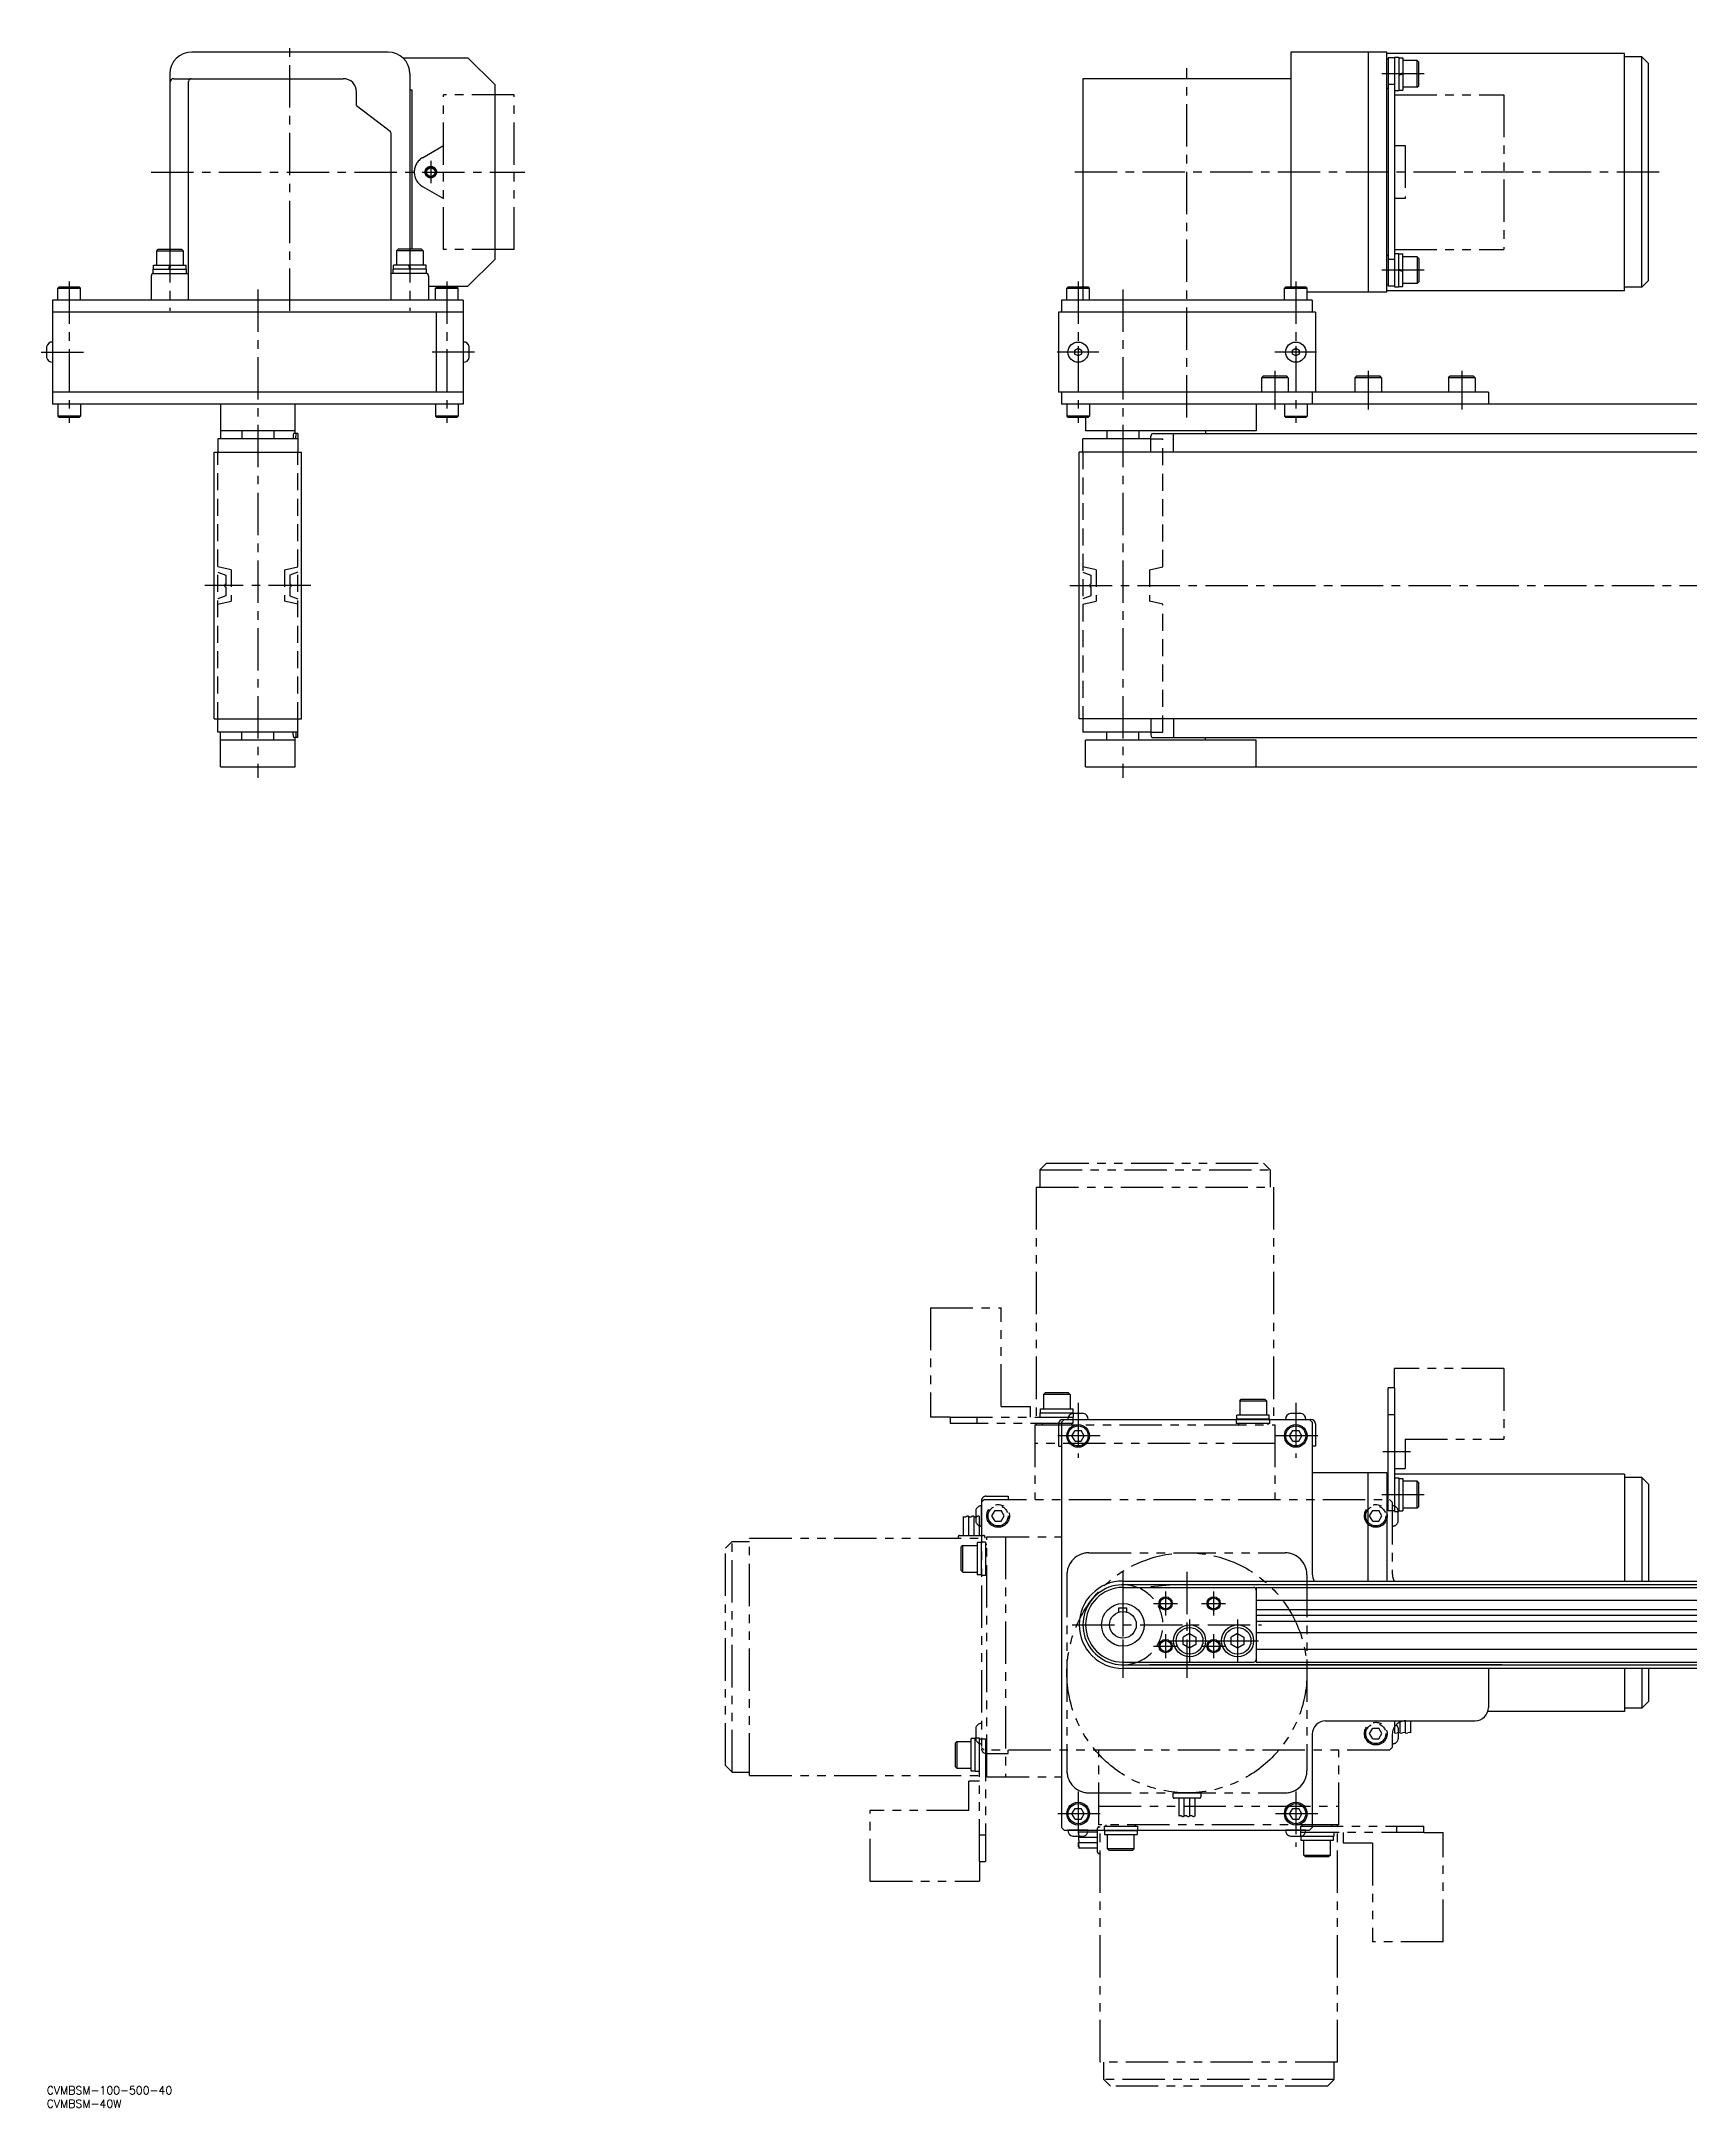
# Model space of a CAD drawing. Extents: x -2 to 1146, y -8 to 767.
# Drawn here: x -2 to 616, y -8 to 767 of the extents above; entities that cross this region are included whole.
import ezdxf

# ---------------------------------------------------------------- set-up
doc = ezdxf.new("R2010")
doc.units = 0
doc.header["$LTSCALE"] = 0.5
for name, pattern in [('CENTER', [50.8, 31.75, -6.35, 6.35, -6.35]), ('DASHED', [19.05, 12.7, -6.35]), ('PHANTOM', [63.5, 31.75, -6.35, 6.35, -6.35, 6.35, -6.35])]:
    doc.linetypes.add(name, pattern=pattern)
for name, color, linetype in [('MSM_CENTER', 1, 'CENTER'), ('MSM_CONTINUOUS', 7, 'CONTINUOUS'), ('MSM_DASHED', 4, 'DASHED'), ('MSM_IMAGINARY', 6, 'PHANTOM'), ('MSM_NARROW', 5, 'CONTINUOUS'), ('MSM_PART_NUMBER', 7, 'CONTINUOUS')]:
    doc.layers.add(name, color=color, linetype=linetype)
doc.styles.get("Standard").update_dxf_attribs({"font": 'txt.shx', "height": 6, "bigfont": 'bigfont.shx'})

# ---------------------------------------------------------------- blocks, each defined once
blk = doc.blocks.new('*U80')
at = {"layer": 'MSM_PART_NUMBER'}
blk.add_text('CVMBSM-100-500-40', height=3, dxfattribs=at).set_placement((0, -3))
blk = doc.blocks.new('*U81')
at = {"layer": 'MSM_PART_NUMBER'}
blk.add_text('CVMBSM-40W', height=3, dxfattribs=at).set_placement((0, -8))

msp = doc.modelspace()

# ---------------------------------------------------------------- linework, layer by layer
at = {"layer": 'MSM_CENTER'}
for p, q in [((91.2, 665.52), (91.2, 766.52)), ((427.52, 625.52), (427.52, 756.52)), ((516.42, 754.29), (500.52, 754.29)), ((144, 721.67), (144, 713.37)), ((39.2, 717.52), (179.27, 717.52)), ((604.52, 717.52), (384.52, 717.52)), ((46.2, 692.02), (46.2, 665.52)), ((136.2, 692.02), (136.2, 665.52)), ((8.4, 676.52), (8.4, 623.52)), ((150, 676.52), (150, 623.52)), ((386.72, 676.52), (386.72, 623.52)), ((468.32, 676.52), (468.32, 623.52)), ((516.42, 680.75), (500.52, 680.75)), ((79.2, 673.52), (79.2, 490.52)), ((403.52, 673.52), (403.52, 490.52)), ((386.72, 652.27), (386.72, 647.77)), ((468.32, 652.27), (468.32, 647.77)), ((-2, 650.02), (14.2, 650.02)), ((160.4, 650.02), (144.2, 650.02)), ((394.52, 650.02), (378.92, 650.02)), ((476.12, 650.02), (460.52, 650.02)), ((460.52, 643.02), (460.52, 628.52)), ((495.52, 643.02), (495.52, 628.52)), ((530.52, 643.02), (530.52, 628.52)), ((99.1, 562.52), (59.3, 562.52)), ((383.62, 562.52), (923.42, 562.52)), ((386.72, 256.2), (386.72, 235.55)), ((468.32, 256.2), (468.32, 235.55)), ((394.97, 243.8), (378.47, 243.8)), ((476.57, 243.8), (460.07, 243.8)), ((511.32, 237.8), (501.02, 237.8)), ((516.42, 221.77), (500.52, 221.77)), ((403.52, 192.9), (403.52, 153.1)), ((427.52, 192.9), (427.52, 153.1)), ((403.52, 184.5), (403.52, 161.5)), ((415.02, 181), (424.02, 181)), ((419.52, 185.5), (419.52, 176.5)), ((433.02, 181), (442.02, 181)), ((437.52, 185.5), (437.52, 176.5)), ((384.52, 173), (455.52, 173)), ((428.52, 175), (428.52, 159)), ((446.52, 175), (446.52, 159)), ((415.02, 165), (424.02, 165)), ((419.52, 169.5), (419.52, 160.5)), ((420.52, 167), (436.52, 167)), ((433.02, 165), (442.02, 165)), ((437.52, 169.5), (437.52, 160.5)), ((438.52, 167), (454.52, 167)), ((386.72, 110.45), (386.72, 89.8)), ((468.32, 110.45), (468.32, 89.8)), ((394.97, 102.2), (378.47, 102.2)), ((476.57, 102.2), (460.07, 102.2))]:
    msp.add_line(p, q, dxfattribs=at)
at = {"layer": 'MSM_CONTINUOUS'}
for p, q in [((128, 762.52), (54.4, 762.52)), ((133.62, 760.29), (157.97, 760.29)), ((157.97, 760.29), (167.97, 750.29)), ((466.52, 762.52), (466.52, 674.52)), ((502.52, 762.52), (466.52, 762.52)), ((495.52, 762.52), (495.52, 672.52)), ((502.52, 672.52), (502.52, 762.52)), ((591.52, 762.02), (502.52, 762.02)), ((503.02, 759.79), (502.52, 759.79)), ((503.02, 760.29), (503.02, 674.75)), ((505.32, 760.29), (503.02, 760.29)), ((505.32, 760.54), (505.32, 674.5)), ((505.32, 760.54), (506.92, 760.54)), ((506.92, 760.54), (506.92, 748.04)), ((506.92, 760.39), (508.42, 760.39)), ((508.42, 760.39), (508.42, 748.19)), ((513.82, 759.29), (508.42, 759.29)), ((513.82, 749.29), (513.82, 759.29)), ((513.82, 759.29), (514.42, 758.69)), ((591.52, 673.02), (591.52, 762.02)), ((598.02, 760.72), (591.52, 760.72)), ((598.02, 674.32), (598.02, 760.72)), ((598.02, 760.72), (600.52, 758.22)), ((46.2, 754.32), (46.2, 688.62)), ((47.7, 752.52), (111.2, 752.52)), ((53.2, 669.52), (53.2, 751.52)), ((136.2, 754.32), (136.2, 688.62)), ((388.52, 752.52), (388.52, 669.52)), ((466.52, 752.52), (388.52, 752.52)), ((506.92, 754.29), (508.42, 754.69)), ((506.92, 753.89), (508.42, 754.29)), ((514.42, 749.89), (514.42, 758.69)), ((600.52, 676.82), (600.52, 758.22)), ((116.2, 742.52), (116.2, 747.52)), ((136.2, 748.29), (136.95, 748.29)), ((136.95, 748.29), (136.95, 688.62)), ((167.97, 750.29), (167.97, 684.75)), ((503.02, 748.79), (502.52, 748.79)), ((505.32, 750.29), (503.02, 750.29)), ((505.32, 748.04), (506.92, 748.04)), ((506.92, 748.19), (508.42, 748.19)), ((513.82, 749.29), (508.42, 749.29)), ((513.82, 749.29), (514.42, 749.89)), ((116.2, 742.52), (128.81, 732.82)), ((129.2, 669.52), (129.2, 732.03)), ((40.1, 682.62), (52.3, 682.62)), ((40.1, 681.12), (40.1, 682.62)), ((41.2, 688.02), (41.8, 688.62)), ((41.2, 688.02), (51.2, 688.02)), ((41.2, 688.02), (41.2, 682.62)), ((41.8, 688.62), (50.6, 688.62)), ((45.8, 681.12), (46.2, 682.62)), ((46.2, 681.12), (46.6, 682.62)), ((51.2, 688.02), (50.6, 688.62)), ((51.2, 688.02), (51.2, 682.62)), ((52.3, 681.12), (52.3, 682.62)), ((142.3, 682.62), (130.1, 682.62)), ((130.1, 681.12), (130.1, 682.62)), ((131.2, 688.02), (131.8, 688.62)), ((141.2, 688.02), (131.2, 688.02)), ((131.2, 688.02), (131.2, 682.62)), ((140.6, 688.62), (131.8, 688.62)), ((136.2, 681.12), (135.8, 682.62)), ((136.6, 681.12), (136.2, 682.62)), ((141.2, 688.02), (140.6, 688.62)), ((141.2, 688.02), (141.2, 682.62)), ((142.3, 681.12), (142.3, 682.62)), ((167.97, 684.75), (157.97, 674.75)), ((503.02, 686.29), (502.52, 686.29)), ((505.32, 684.75), (503.02, 684.75)), ((505.32, 687), (506.92, 687)), ((506.92, 674.5), (506.92, 687)), ((506.92, 686.85), (508.42, 686.85)), ((508.42, 674.65), (508.42, 686.85)), ((513.82, 685.75), (508.42, 685.75)), ((513.82, 685.75), (513.82, 675.75)), ((513.82, 685.75), (514.42, 685.15)), ((514.42, 685.15), (514.42, 676.35)), ((4.65, 674.52), (4.15, 674.02)), ((4.15, 674.02), (12.65, 674.02)), ((4.15, 669.52), (4.15, 674.02)), ((4.65, 674.52), (12.15, 674.52)), ((12.65, 674.02), (12.15, 674.52)), ((12.65, 669.52), (12.65, 674.02)), ((39.2, 678.52), (39.2, 669.52)), ((39.95, 681.12), (52.45, 681.12)), ((39.95, 679.52), (39.95, 681.12)), ((39.95, 679.52), (53.2, 679.52)), ((52.45, 679.52), (52.45, 681.12)), ((142.45, 679.52), (129.2, 679.52)), ((142.45, 681.12), (129.95, 681.12)), ((129.95, 679.52), (129.95, 681.12)), ((142.45, 679.52), (142.45, 681.12)), ((143.2, 678.52), (143.2, 669.52)), ((143.2, 674.75), (157.97, 674.75)), ((145.75, 674.02), (146.25, 674.52)), ((145.75, 674.02), (154.25, 674.02)), ((145.75, 669.52), (145.75, 674.02)), ((146.25, 674.52), (153.75, 674.52)), ((153.75, 674.52), (154.25, 674.02)), ((154.25, 669.52), (154.25, 674.02)), ((382.97, 674.52), (382.47, 674.02)), ((382.47, 674.02), (390.97, 674.02)), ((382.47, 669.52), (382.47, 674.02)), ((382.97, 674.52), (390.47, 674.52)), ((390.97, 674.02), (390.47, 674.52)), ((390.97, 669.52), (390.97, 674.02)), ((464.57, 674.52), (464.07, 674.02)), ((464.07, 674.02), (472.57, 674.02)), ((464.07, 669.52), (464.07, 674.02)), ((464.57, 674.52), (472.07, 674.52)), ((472.57, 674.02), (472.07, 674.52)), ((472.57, 669.52), (472.57, 674.02)), ((503.02, 675.29), (502.52, 675.29)), ((505.32, 674.75), (503.02, 674.75)), ((505.32, 674.5), (506.92, 674.5)), ((506.92, 681.15), (508.42, 680.75)), ((506.92, 680.75), (508.42, 680.35)), ((506.92, 674.65), (508.42, 674.65)), ((513.82, 675.75), (508.42, 675.75)), ((513.82, 675.75), (514.42, 676.35)), ((598.02, 674.32), (591.52, 674.32)), ((598.02, 674.32), (600.52, 676.82)), ((156.2, 669.52), (2.2, 669.52)), ((2.2, 669.52), (2.2, 630.52)), ((156.2, 669.52), (156.2, 630.52)), ((474.52, 669.52), (380.52, 669.52)), ((380.52, 669.52), (380.52, 665.02)), ((502.52, 672.52), (472.57, 672.52)), ((474.52, 669.52), (474.52, 665.02)), ((591.52, 673.02), (502.52, 673.02)), ((156.2, 665.02), (2.2, 665.02)), ((146.2, 635.02), (146.2, 665.02)), ((475.72, 665.02), (379.32, 665.02)), ((379.32, 665.02), (379.32, 635.02)), ((474.52, 665.02), (380.52, 665.02)), ((475.72, 665.02), (475.72, 635.02)), ((0, 652.02), (0, 648.02)), ((158.4, 648.02), (158.4, 652.02)), ((385.47, 650.74), (386.72, 651.46)), ((385.47, 649.3), (385.47, 650.74)), ((386.72, 651.46), (387.97, 650.74)), ((387.97, 650.74), (387.97, 649.3)), ((467.07, 650.74), (468.32, 651.46)), ((467.07, 649.3), (467.07, 650.74)), ((468.32, 651.46), (469.57, 650.74)), ((469.57, 650.74), (469.57, 649.3)), ((386.72, 648.58), (385.47, 649.3)), ((387.97, 649.3), (386.72, 648.58)), ((468.32, 648.58), (467.07, 649.3)), ((469.57, 649.3), (468.32, 648.58)), ((455.52, 640.42), (456.12, 641.02)), ((465.52, 640.42), (455.52, 640.42)), ((455.52, 640.42), (455.52, 635.02)), ((464.92, 641.02), (456.12, 641.02)), ((465.52, 640.42), (464.92, 641.02)), ((465.52, 640.42), (465.52, 635.02)), ((490.52, 640.42), (491.12, 641.02)), ((500.52, 640.42), (490.52, 640.42)), ((490.52, 640.42), (490.52, 635.02)), ((499.92, 641.02), (491.12, 641.02)), ((500.52, 640.42), (499.92, 641.02)), ((500.52, 640.42), (500.52, 635.02)), ((525.52, 640.42), (526.12, 641.02)), ((535.52, 640.42), (525.52, 640.42)), ((525.52, 640.42), (525.52, 635.02)), ((534.92, 641.02), (526.12, 641.02)), ((535.52, 640.42), (534.92, 641.02)), ((535.52, 640.42), (535.52, 635.02)), ((156.2, 635.02), (2.2, 635.02)), ((156.2, 630.52), (2.2, 630.52)), ((4.15, 630.52), (4.15, 626.02)), ((12.65, 630.52), (12.65, 626.02)), ((65.2, 630.52), (65.2, 617.52)), ((93.2, 619.52), (93.2, 630.52)), ((145.75, 630.52), (145.75, 626.02)), ((154.25, 630.52), (154.25, 626.02)), ((540.52, 635.02), (379.32, 635.02)), ((380.52, 635.02), (380.52, 630.52)), ((919.52, 630.52), (380.52, 630.52)), ((382.47, 630.52), (382.47, 626.02)), ((390.97, 630.52), (390.97, 626.02)), ((453.52, 630.52), (453.52, 620.52)), ((464.07, 630.52), (464.07, 626.02)), ((472.57, 630.52), (472.57, 626.02)), ((474.52, 635.02), (474.52, 630.52)), ((540.52, 635.02), (540.52, 630.52)), ((12.65, 626.02), (4.15, 626.02)), ((4.65, 625.52), (4.15, 626.02)), ((12.15, 625.52), (4.65, 625.52)), ((12.15, 625.52), (12.65, 626.02)), ((93.2, 620.52), (65.2, 620.52)), ((73.2, 620.52), (73.2, 617.52)), ((85.2, 620.52), (85.2, 617.52)), ((154.25, 626.02), (145.75, 626.02)), ((146.25, 625.52), (145.75, 626.02)), ((153.75, 625.52), (146.25, 625.52)), ((153.75, 625.52), (154.25, 626.02)), ((390.97, 626.02), (382.47, 626.02)), ((382.97, 625.52), (382.47, 626.02)), ((390.47, 625.52), (382.97, 625.52)), ((389.52, 625.52), (389.52, 620.52)), ((453.52, 620.52), (389.52, 620.52)), ((390.47, 625.52), (390.97, 626.02)), ((397.52, 620.52), (397.52, 617.52)), ((409.52, 620.52), (409.52, 617.52)), ((434.52, 620.52), (434.52, 619.52)), ((464.57, 625.52), (464.07, 626.02)), ((464.07, 626.02), (472.57, 626.02)), ((472.07, 625.52), (464.57, 625.52)), ((472.07, 625.52), (472.57, 626.02)), ((62.8, 512.52), (62.8, 612.52)), ((62.8, 612.52), (95.6, 612.52)), ((94.2, 617.52), (64.2, 617.52)), ((64.2, 617.52), (64.2, 612.52)), ((92.46, 618.52), (92.46, 617.52)), ((94.2, 619.52), (92.55, 619.52)), ((93.46, 617.52), (93.46, 618.52)), ((94.2, 619.52), (94.2, 612.52)), ((95.6, 512.52), (95.6, 612.52)), ((919.92, 612.52), (387.12, 612.52)), ((387.12, 512.52), (387.12, 612.52)), ((413.97, 617.52), (388.52, 617.52)), ((388.52, 612.52), (388.52, 617.52)), ((413.97, 612.52), (413.97, 618.52)), ((414.97, 619.52), (892.08, 619.52)), ((422.48, 612.52), (422.48, 619.52)), ((62.8, 512.52), (95.6, 512.52)), ((64.2, 507.52), (64.2, 512.52)), ((94.2, 505.52), (94.2, 512.52)), ((919.92, 512.52), (387.12, 512.52)), ((388.52, 512.52), (388.52, 507.52)), ((413.97, 512.52), (413.97, 506.52)), ((422.48, 512.52), (422.48, 505.52)), ((94.2, 507.52), (64.2, 507.52)), ((65.2, 494.52), (65.2, 507.52)), ((93.2, 504.52), (65.2, 504.52)), ((73.2, 504.52), (73.2, 507.52)), ((85.2, 504.52), (85.2, 507.52)), ((92.46, 506.52), (92.46, 507.52)), ((94.2, 505.52), (92.55, 505.52)), ((93.2, 494.52), (93.2, 505.52)), ((93.46, 507.52), (93.46, 506.52)), ((413.97, 507.52), (388.52, 507.52)), ((389.52, 494.52), (389.52, 504.52)), ((453.52, 504.52), (389.52, 504.52)), ((397.52, 504.52), (397.52, 507.52)), ((409.52, 504.52), (409.52, 507.52)), ((414.97, 505.52), (892.08, 505.52)), ((434.52, 504.52), (434.52, 505.52)), ((453.52, 494.52), (453.52, 504.52)), ((65.2, 494.52), (93.2, 494.52)), ((389.52, 494.52), (919.52, 494.52)), ((503.02, 215.75), (503.02, 261.77)), ((505.32, 261.77), (503.02, 261.77)), ((505.32, 261.77), (505.32, 215.5)), ((379.32, 248.3), (379.32, 240)), ((381.52, 250), (380.52, 249)), ((380.52, 249), (380.52, 97)), ((381.02, 250), (474.02, 250)), ((382.92, 250), (390.52, 250)), ((388.72, 252.2), (384.72, 252.2)), ((464.52, 250), (472.12, 250)), ((470.32, 252.2), (466.32, 252.2)), ((474.52, 249), (473.52, 250)), ((474.52, 249), (474.52, 192)), ((475.72, 248.3), (475.72, 240)), ((505.32, 251.75), (503.02, 251.75)), ((384.42, 243.8), (385.57, 245.8)), ((385.57, 241.8), (384.42, 243.8)), ((385.57, 245.8), (387.88, 245.8)), ((385.57, 241.8), (387.88, 241.8)), ((389.03, 243.8), (387.88, 245.8)), ((387.88, 241.8), (389.03, 243.8)), ((466.02, 243.8), (467.17, 245.8)), ((467.17, 241.8), (466.02, 243.8)), ((467.17, 245.8), (469.48, 245.8)), ((467.17, 241.8), (469.48, 241.8)), ((470.63, 243.8), (469.48, 245.8)), ((469.48, 241.8), (470.63, 243.8)), ((379.32, 240), (380.52, 240)), ((475.72, 240), (474.52, 240)), ((502.52, 230), (474.52, 230)), ((495.52, 189.4), (495.52, 230)), ((502.52, 230), (502.52, 189.4)), ((503.02, 229.5), (502.52, 229.5)), ((503.02, 227.27), (502.52, 227.27)), ((591.52, 229.5), (505.32, 229.5)), ((505.32, 228.02), (506.92, 228.02)), ((506.92, 228.02), (506.92, 215.52)), ((506.92, 227.87), (508.42, 227.87)), ((508.42, 227.87), (508.42, 215.67)), ((513.82, 226.77), (508.42, 226.77)), ((513.82, 216.77), (513.82, 226.77)), ((513.82, 226.77), (514.42, 226.17)), ((514.42, 217.37), (514.42, 226.17)), ((591.52, 229.5), (591.52, 189.4)), ((598.02, 228.2), (591.52, 228.2)), ((598.02, 228.2), (598.02, 189.4)), ((598.02, 228.2), (600.52, 225.7)), ((600.52, 225.7), (600.52, 189.4)), ((513.82, 216.77), (514.42, 217.37)), ((503.02, 216.27), (502.52, 216.27)), ((505.32, 215.75), (503.02, 215.75)), ((505.32, 215.52), (506.92, 215.52)), ((506.92, 215.67), (508.42, 215.67)), ((513.82, 216.77), (508.42, 216.77)), ((403.52, 189.4), (903.52, 189.4)), ((903.52, 188), (403.52, 188)), ((403.52, 187), (452.52, 187)), ((422.42, 187.99), (413.97, 187.26)), ((413.97, 187.26), (413.99, 187)), ((453.52, 187), (853.52, 187)), ((453.52, 187), (453.52, 159)), ((402.02, 179.4), (405.02, 179.4)), ((402.02, 177.77), (402.02, 179.4)), ((405.02, 177.77), (405.02, 179.4)), ((453.52, 182.2), (853.52, 182.2)), ((453.52, 178.7), (853.52, 178.7)), ((453.52, 176.6), (853.52, 176.6)), ((453.52, 174.4), (853.52, 174.4)), ((428.52, 169.75), (426.14, 168.37)), ((426.14, 165.63), (426.14, 168.37)), ((428.52, 164.25), (426.14, 165.63)), ((428.52, 169.75), (430.9, 168.37)), ((430.9, 165.63), (428.52, 164.25)), ((430.9, 168.37), (430.9, 165.63)), ((446.52, 169.75), (444.14, 168.37)), ((444.14, 165.63), (444.14, 168.37)), ((446.52, 164.25), (444.14, 165.63)), ((446.52, 169.75), (448.9, 168.37)), ((448.9, 165.63), (446.52, 164.25)), ((448.9, 168.37), (448.9, 165.63)), ((453.52, 170.1), (853.52, 170.1)), ((453.52, 163.9), (853.52, 163.9)), ((403.52, 159), (452.52, 159)), ((403.52, 158), (903.52, 158)), ((903.52, 156.6), (403.52, 156.6)), ((545.52, 158), (413.47, 158)), ((453.52, 159), (853.52, 159)), ((540.52, 156.6), (540.52, 142)), ((591.52, 156.6), (591.52, 140.5)), ((598.02, 156.6), (598.02, 141.8)), ((600.52, 156.6), (600.52, 144.3)), ((591.52, 140.5), (540.29, 140.5)), ((598.02, 141.8), (591.52, 141.8)), ((598.02, 141.8), (600.52, 144.3)), ((474.52, 132), (474.52, 97)), ((479.52, 137), (535.52, 137)), ((505.29, 137), (505.29, 132.45)), ((507.29, 137), (507.29, 132.45)), ((509.29, 137), (509.29, 132.45)), ((511.29, 137), (511.29, 132.45)), ((384.42, 102.2), (385.57, 104.2)), ((385.57, 100.2), (384.42, 102.2)), ((385.57, 104.2), (387.88, 104.2)), ((389.03, 102.2), (387.88, 104.2)), ((387.88, 100.2), (389.03, 102.2)), ((466.02, 102.2), (467.17, 104.2)), ((467.17, 100.2), (466.02, 102.2)), ((467.17, 104.2), (469.48, 104.2)), ((470.63, 102.2), (469.48, 104.2)), ((469.48, 100.2), (470.63, 102.2)), ((380.52, 97), (381.52, 96)), ((381.52, 96), (473.52, 96)), ((390.52, 96), (382.92, 96)), ((384.72, 93.8), (388.72, 93.8)), ((385.57, 100.2), (387.88, 100.2)), ((472.12, 96), (464.52, 96)), ((466.32, 93.8), (470.32, 93.8)), ((467.17, 100.2), (469.48, 100.2)), ((473.52, 96), (474.52, 97))]:
    msp.add_line(p, q, dxfattribs=at)
for centre, radius in [((144, 717.52), 1.62), ((386.72, 650.02), 3.8), ((468.32, 650.02), 3.8), ((386.72, 243.8), 4.25), ((468.32, 243.8), 4.25), ((386.72, 243.8), 3.75), ((468.32, 243.8), 3.75), ((403.52, 173), 8), ((419.52, 181), 2.07), ((437.52, 181), 2.07), ((403.52, 173), 5), ((428.52, 167), 6), ((428.52, 167), 5), ((446.52, 167), 6), ((446.52, 167), 5), ((419.52, 165), 2.07), ((437.52, 165), 2.07), ((386.72, 102.2), 4.25), ((386.72, 102.2), 3.75), ((468.32, 102.2), 4.25), ((468.32, 102.2), 3.75)]:
    msp.add_circle(centre, radius, dxfattribs=at)
for centre, radius, start, end in [((54.4, 754.32), 8.2, 90, 180), ((128, 754.32), 8.2, 0, 90), ((47.7, 751.02), 1.5, 90, 180), ((54.22, 751.52), 1, 90, 180), ((111.2, 747.52), 5, 0, 90), ((128.2, 732.03), 1, 0, 52.43146), ((40.2, 678.52), 1, 90, 180), ((142.2, 678.52), 1, 0, 90), ((2.1, 651.7), 2.12, 87.25733, 171.32149), ((156.3, 651.7), 2.12, 8.67851, 92.74267), ((2.1, 648.34), 2.12, 188.67851, 272.74267), ((156.3, 648.34), 2.12, 267.25733, 351.32149), ((98.51, 618.5), 6.05, 170.25715, 179.78077), ((99.5, 618.5), 6.05, 170.25715, 179.78077), ((414.97, 618.52), 1, 90, 180), ((98.51, 506.54), 6.05, 180.21923, 189.74285), ((99.5, 506.54), 6.05, 180.21923, 189.74285), ((414.97, 506.52), 1, 180, 270), ((381.02, 248.3), 1.7, 90, 180), ((385.04, 250.1), 2.12, 98.67851, 182.74267), ((388.4, 250.1), 2.12, 357.25733, 81.32149), ((466.64, 250.1), 2.12, 98.67851, 182.74267), ((470, 250.1), 2.12, 357.25733, 81.32149), ((474.02, 248.3), 1.7, 0, 90), ((403.52, 173), 16.4, 90, 270), ((403.52, 173), 15, 68.96053, 291.03947), ((403.52, 173), 14, 90, 270), ((422.46, 187.5), 0.5, 90, 95), ((452.52, 186), 1, 0, 90), ((479.52, 192), 5, 180, 211.33225), ((452.52, 160), 1, 270, 0), ((535.52, 142), 5, 270, 0), ((479.52, 132), 5, 90, 180), ((385.04, 95.9), 2.12, 177.25733, 261.32149), ((388.4, 95.9), 2.12, 278.67851, 2.74267), ((466.64, 95.9), 2.12, 177.25733, 261.32149), ((470, 95.9), 2.12, 278.67851, 2.74267)]:
    msp.add_arc(centre, radius, start, end, dxfattribs=at)
at = {"layer": 'MSM_DASHED'}
for p, q in [((64.2, 512.52), (64.2, 612.52)), ((94.2, 512.52), (94.2, 612.52)), ((388.52, 612.52), (388.52, 512.52)), ((413.97, 617.52), (418.52, 617.52)), ((418.52, 569.52), (418.52, 617.52)), ((69.2, 568.42), (64.2, 569.52)), ((64.2, 567.52), (67.2, 566.42)), ((67.2, 566.42), (67.2, 563.02)), ((69.2, 568.42), (69.2, 556.62)), ((89.2, 568.42), (94.2, 569.52)), ((89.2, 568.42), (89.2, 556.62)), ((94.2, 567.52), (91.2, 566.42)), ((91.2, 566.42), (91.2, 563.02)), ((393.52, 568.42), (388.52, 569.52)), ((388.52, 567.52), (391.52, 566.42)), ((391.52, 566.42), (391.52, 563.02)), ((393.52, 568.42), (393.52, 556.62)), ((413.52, 568.42), (418.52, 569.52)), ((413.52, 568.42), (413.52, 556.62)), ((67.2, 558.62), (64.2, 557.52)), ((67.2, 562.02), (67.2, 558.62)), ((91.2, 562.02), (91.2, 558.62)), ((91.2, 558.62), (94.2, 557.52)), ((391.52, 558.62), (388.52, 557.52)), ((391.52, 562.02), (391.52, 558.62)), ((64.2, 555.52), (69.2, 556.62)), ((94.2, 555.52), (89.2, 556.62)), ((388.52, 555.52), (393.52, 556.62)), ((418.52, 555.52), (413.52, 556.62)), ((418.52, 507.52), (418.52, 555.52)), ((413.97, 507.52), (418.52, 507.52))]:
    msp.add_line(p, q, dxfattribs=at)
for centre, radius, start, end in [((67.2, 562.52), 0.5, 90, 270), ((91.2, 562.52), 0.5, 270, 90), ((391.52, 562.52), 0.5, 90, 270), ((403.52, 173), 15, 291.03947, 68.96053)]:
    msp.add_arc(centre, radius, start, end, dxfattribs=at)
at = {"layer": 'MSM_IMAGINARY'}
for p, q in [((175.3, 746.52), (148.8, 746.52)), ((148.8, 688.52), (148.8, 746.52)), ((175.3, 688.52), (175.3, 746.52)), ((505.32, 746.52), (546.32, 746.52)), ((546.32, 746.52), (546.32, 688.52)), ((140.9, 722.89), (148.8, 727.45)), ((505.32, 727.45), (509.32, 727.45)), ((509.32, 727.45), (509.32, 707.59)), ((140.9, 712.15), (148.8, 707.59)), ((509.32, 707.59), (505.32, 707.59)), ((175.3, 688.52), (148.8, 688.52)), ((505.32, 688.52), (546.32, 688.52)), ((372.32, 343.5), (374.82, 346)), ((372.32, 343.5), (458.72, 343.5)), ((372.32, 343.5), (372.32, 337)), ((374.82, 346), (456.22, 346)), ((458.72, 343.5), (456.22, 346)), ((458.72, 343.5), (458.72, 337)), ((371.02, 337), (460.02, 337)), ((371.02, 337), (371.02, 250.8)), ((460.02, 337), (460.02, 248)), ((331.42, 291.8), (357.92, 291.8)), ((331.42, 291.8), (331.42, 250.8)), ((357.92, 254.8), (357.92, 291.8)), ((546.32, 269.1), (505.32, 269.1)), ((505.32, 261.77), (505.32, 269.1)), ((546.32, 269.1), (546.32, 242.6)), ((373.76, 259.3), (374.36, 259.9)), ((383.76, 259.3), (373.76, 259.3)), ((373.76, 259.3), (373.76, 253.9)), ((383.16, 259.9), (374.36, 259.9)), ((383.76, 259.3), (383.16, 259.9)), ((383.76, 259.3), (383.76, 253.9)), ((447.29, 257), (447.89, 257.6)), ((447.29, 257), (457.29, 257)), ((447.29, 257), (447.29, 251.6)), ((447.89, 257.6), (456.69, 257.6)), ((457.29, 257), (456.69, 257.6)), ((457.29, 257), (457.29, 251.6)), ((338.76, 250.8), (331.42, 250.8)), ((338.76, 250.8), (385.02, 250.8)), ((338.76, 250.8), (338.76, 248.5)), ((384.77, 248.5), (338.76, 248.5)), ((348.77, 250.8), (348.77, 248.5)), ((357.92, 254.8), (368.92, 254.8)), ((368.92, 250.8), (368.92, 254.8)), ((370.52, 248), (460.52, 248)), ((370.52, 248), (370.52, 220)), ((371.02, 248.5), (371.02, 248)), ((372.51, 252.4), (385.01, 252.4)), ((372.51, 250.8), (372.51, 252.4)), ((372.66, 253.9), (384.86, 253.9)), ((372.66, 252.4), (372.66, 253.9)), ((373.26, 248.5), (373.26, 248)), ((384.26, 248.5), (384.26, 248)), ((384.77, 250.8), (384.77, 248.5)), ((384.86, 252.4), (384.86, 253.9)), ((385.01, 250.8), (385.01, 252.4)), ((458.54, 250.1), (446.04, 250.1)), ((446.04, 248.5), (446.04, 250.1)), ((458.54, 248.5), (446.04, 248.5)), ((458.39, 251.6), (446.19, 251.6)), ((446.19, 250.1), (446.19, 251.6)), ((446.79, 248.5), (446.79, 248)), ((457.79, 248.5), (457.79, 248)), ((458.39, 250.1), (458.39, 251.6)), ((458.54, 248.5), (458.54, 250.1)), ((460.52, 248), (460.52, 220)), ((460.52, 241), (370.52, 241)), ((509.32, 242.6), (509.32, 231.6)), ((509.32, 242.6), (546.32, 242.6)), ((505.32, 231.6), (509.32, 231.6)), ((351.52, 220), (350.52, 219)), ((350.52, 219.5), (350.52, 126.5)), ((350.52, 210), (350.52, 217.6)), ((351.52, 220), (503.52, 220)), ((352.22, 221.2), (360.52, 221.2)), ((360.52, 221.2), (360.52, 220)), ((503.52, 220), (504.52, 219)), ((504.52, 219), (504.52, 192)), ((504.52, 217.6), (504.52, 210)), ((343.76, 206.5), (343.76, 213.55)), ((345.76, 206.5), (345.76, 213.55)), ((347.76, 206.5), (347.76, 213.55)), ((348.32, 215.8), (348.32, 211.8)), ((349.76, 206.5), (349.76, 213.55)), ((354.42, 213.8), (355.57, 215.8)), ((355.57, 211.8), (354.42, 213.8)), ((355.57, 215.8), (357.88, 215.8)), ((355.57, 211.8), (357.88, 211.8)), ((359.03, 213.8), (357.88, 215.8)), ((357.88, 211.8), (359.03, 213.8)), ((496.02, 213.8), (497.17, 215.8)), ((497.17, 211.8), (496.02, 213.8)), ((497.17, 215.8), (499.48, 215.8)), ((497.17, 211.8), (499.48, 211.8)), ((500.63, 213.8), (499.48, 215.8)), ((499.48, 211.8), (500.63, 213.8)), ((506.72, 211.8), (506.72, 215.8)), ((257.02, 204.2), (254.52, 201.7)), ((254.52, 120.3), (254.52, 201.7)), ((257.02, 117.8), (257.02, 204.2)), ((257.02, 204.2), (263.52, 204.2)), ((263.52, 116.5), (263.52, 205.5)), ((263.52, 205.5), (352.52, 205.5)), ((341.76, 206), (341.76, 205.5)), ((342.26, 206.5), (351.26, 206.5)), ((343.52, 202.77), (342.92, 202.17)), ((342.92, 193.37), (342.92, 202.17)), ((343.52, 192.77), (343.52, 202.77)), ((343.52, 202.77), (348.92, 202.77)), ((348.92, 203.87), (348.92, 191.67)), ((350.42, 203.87), (348.92, 203.87)), ((350.42, 204.02), (350.42, 191.52)), ((352.02, 204.02), (350.42, 204.02)), ((351.76, 206), (351.76, 205.5)), ((352.02, 204.02), (352.02, 191.52)), ((352.02, 203.27), (352.52, 203.27)), ((352.52, 116), (352.52, 206)), ((352.52, 206), (380.52, 206)), ((359.52, 206), (359.52, 116)), ((390.76, 200), (464.29, 200)), ((343.52, 192.77), (342.92, 193.37)), ((343.52, 192.77), (348.92, 192.77)), ((350.42, 191.67), (348.92, 191.67)), ((352.02, 191.52), (350.42, 191.52)), ((352.02, 192.27), (352.52, 192.27)), ((382.52, 191.77), (382.52, 118.23)), ((472.52, 191.77), (472.52, 118.23)), ((348.32, 134.2), (348.32, 130.2)), ((496.02, 132.2), (497.17, 134.2)), ((497.17, 130.2), (496.02, 132.2)), ((497.17, 134.2), (499.48, 134.2)), ((500.63, 132.2), (499.48, 134.2)), ((499.48, 130.2), (500.63, 132.2)), ((504.52, 132), (504.52, 128.4)), ((504.52, 132), (504.52, 127)), ((506.72, 134.2), (506.72, 130.2)), ((341.22, 129.23), (340.62, 128.63)), ((340.62, 128.63), (340.62, 119.83)), ((341.22, 129.23), (341.22, 119.23)), ((341.22, 129.23), (346.62, 129.23)), ((346.62, 118.13), (346.62, 130.33)), ((348.12, 130.33), (346.62, 130.33)), ((348.12, 117.98), (348.12, 130.48)), ((349.72, 130.48), (348.12, 130.48)), ((349.72, 84.23), (349.72, 130.5)), ((349.72, 130.25), (352.02, 130.25)), ((350.52, 127), (351.52, 126)), ((503.52, 126), (351.52, 126)), ((352.02, 130.25), (352.02, 84.23)), ((352.02, 129.73), (352.52, 129.73)), ((352.22, 124.8), (360.52, 124.8)), ((360.52, 124.8), (360.52, 126)), ((394.52, 98), (394.52, 126)), ((484.52, 98), (484.52, 126)), ((497.17, 130.2), (499.48, 130.2)), ((504.52, 127), (503.52, 126)), ((257.02, 117.8), (254.52, 120.3)), ((257.02, 117.8), (263.52, 117.8)), ((263.52, 116.5), (349.72, 116.5)), ((341.22, 119.23), (340.62, 119.83)), ((341.22, 119.23), (346.62, 119.23)), ((348.12, 118.13), (346.62, 118.13)), ((349.72, 117.98), (348.12, 117.98)), ((352.02, 118.73), (352.52, 118.73)), ((352.02, 116.5), (352.52, 116.5)), ((345.72, 103.4), (345.72, 114.4)), ((349.72, 114.4), (345.72, 114.4)), ((352.52, 116), (380.52, 116)), ((390.76, 110), (464.29, 110)), ((422.27, 110), (422.27, 108.5)), ((432.77, 110), (432.77, 108.5)), ((308.72, 76.9), (308.72, 103.4)), ((345.72, 103.4), (308.72, 103.4)), ((394.52, 105), (484.52, 105)), ((432.27, 108), (422.77, 108)), ((424.52, 108), (424.52, 101.3)), ((426.52, 101.3), (426.52, 108)), ((428.52, 108), (428.52, 101.3)), ((430.52, 108), (430.52, 101.3)), ((349.72, 94.25), (352.02, 94.25)), ((394.02, 95.24), (386.98, 95.24)), ((394.02, 93.24), (386.98, 93.24)), ((394.02, 87.74), (394.02, 96.74)), ((484.52, 98), (394.52, 98)), ((394.52, 97.24), (395.02, 97.24)), ((395.02, 9), (395.02, 98)), ((396.51, 97.5), (396.51, 95.9)), ((396.51, 97.5), (409.01, 97.5)), ((396.51, 95.9), (409.01, 95.9)), ((396.66, 95.9), (396.66, 94.4)), ((396.66, 94.4), (408.86, 94.4)), ((397.26, 97.5), (397.26, 98)), ((397.76, 89), (397.76, 94.4)), ((407.76, 89), (407.76, 94.4)), ((408.26, 97.5), (408.26, 98)), ((408.86, 95.9), (408.86, 94.4)), ((409.01, 97.5), (409.01, 95.9)), ((516.29, 95.2), (470.02, 95.2)), ((470.04, 95.2), (470.04, 93.6)), ((482.54, 93.6), (470.04, 93.6)), ((470.19, 93.6), (470.19, 92.1)), ((470.27, 97.5), (516.29, 97.5)), ((470.27, 95.2), (470.27, 97.5)), ((470.79, 97.5), (470.79, 98)), ((481.79, 97.5), (481.79, 98)), ((482.39, 93.6), (482.39, 92.1)), ((482.54, 95.2), (482.54, 93.6)), ((484.02, 97.5), (484.02, 98)), ((484.02, 9), (484.02, 95.2)), ((486.12, 95.2), (486.12, 91.2)), ((506.27, 95.2), (506.27, 97.5)), ((516.29, 95.2), (516.29, 97.5)), ((516.29, 95.2), (523.62, 95.2)), ((523.62, 54.2), (523.62, 95.2)), ((394.02, 91.24), (386.98, 91.24)), ((394.02, 89.24), (386.98, 89.24)), ((394.52, 87.24), (395.02, 87.24)), ((407.76, 89), (397.76, 89)), ((397.76, 89), (398.36, 88.4)), ((407.16, 88.4), (398.36, 88.4)), ((407.76, 89), (407.16, 88.4)), ((482.39, 92.1), (470.19, 92.1)), ((471.29, 86.7), (471.29, 92.1)), ((471.29, 86.7), (481.29, 86.7)), ((471.29, 86.7), (471.89, 86.1)), ((471.89, 86.1), (480.69, 86.1)), ((481.29, 86.7), (480.69, 86.1)), ((481.29, 86.7), (481.29, 92.1)), ((497.12, 91.2), (486.12, 91.2)), ((497.12, 91.2), (497.12, 54.2)), ((349.72, 84.23), (349.72, 76.9)), ((349.72, 84.23), (352.02, 84.23)), ((308.72, 76.9), (349.72, 76.9)), ((523.62, 54.2), (497.12, 54.2)), ((484.02, 9), (395.02, 9)), ((396.32, 2.5), (396.32, 9)), ((482.72, 2.5), (482.72, 9)), ((482.72, 2.5), (396.32, 2.5)), ((396.32, 2.5), (398.82, 0)), ((482.72, 2.5), (480.22, 0)), ((480.22, 0), (398.82, 0))]:
    msp.add_line(p, q, dxfattribs=at)
for centre, radius in [((144, 717.52), 2.15), ((356.72, 213.8), 4.25), ((356.72, 213.8), 3.75), ((498.32, 213.8), 4.25), ((498.32, 213.8), 3.75), ((427.52, 155), 45), ((498.32, 132.2), 4.25), ((498.32, 132.2), 3.75)]:
    msp.add_circle(centre, radius, dxfattribs=at)
for centre, radius, start, end in [((144, 717.52), 6.2, 120, 240), ((350.42, 215.48), 2.12, 87.25733, 171.32149), ((352.22, 219.5), 1.7, 90, 180), ((504.63, 215.48), 2.12, 8.67851, 92.74267), ((344.26, 214.41), 1, 240, 300), ((345.26, 212.68), 1, 60.00003, 119.99999), ((346.26, 214.41), 1, 240, 300), ((347.26, 212.68), 1, 60.00004, 119.99996), ((348.26, 214.41), 1, 240, 300), ((350.42, 212.12), 2.12, 188.67851, 272.74267), ((349.26, 212.68), 1, 60.00003, 119.99999), ((504.63, 212.12), 2.12, 267.25733, 351.32149), ((342.26, 206), 0.5, 90, 180), ((351.26, 206), 0.5, 0, 90), ((390.76, 191.77), 8.23, 90, 180), ((464.29, 191.77), 8.23, 0, 90), ((509.52, 192), 5, 180, 211.33225), ((350.42, 133.88), 2.12, 87.25733, 171.32149), ((509.52, 132), 5, 90, 180), ((504.63, 133.88), 2.12, 8.67851, 50.59864), ((350.42, 130.52), 2.12, 188.67851, 272.74267), ((352.22, 126.5), 1.7, 180, 270), ((504.63, 130.52), 2.12, 267.25733, 351.32149), ((390.76, 118.23), 8.23, 180, 270), ((464.29, 118.23), 8.23, 270, 0), ((422.77, 108.5), 0.5, 180, 270), ((432.27, 108.5), 0.5, 270, 0), ((425.02, 100.43), 1, 60, 120), ((426.02, 102.17), 1, 240.00001, 299.99997), ((427.02, 100.43), 1, 60, 120), ((428.02, 102.17), 1, 240.00004, 299.99996), ((429.02, 100.43), 1, 60, 120), ((430.02, 102.17), 1, 240.00001, 299.99997), ((387.84, 94.74), 1, 150.00003, 209.99999), ((387.84, 92.74), 1, 150.00004, 209.99996), ((386.11, 93.74), 1, 330, 30), ((394.52, 96.74), 0.5, 90, 180), ((387.84, 90.74), 1, 150.00003, 209.99999), ((386.11, 91.74), 1, 330, 30), ((386.11, 89.74), 1, 330, 30), ((394.52, 87.74), 0.5, 180, 270)]:
    msp.add_arc(centre, radius, start, end, dxfattribs=at)
at = {"layer": 'MSM_NARROW'}
for centre, radius in [((144, 717.52), 2), ((419.52, 181), 2.5), ((437.52, 181), 2.5), ((419.52, 165), 2.5), ((437.52, 165), 2.5)]:
    msp.add_circle(centre, radius, dxfattribs=at)
for centre, start, end in [((505.79, 133.32), 240.00003, 299.99999), ((506.79, 131.59), 60, 120), ((507.79, 133.32), 240.00004, 299.99996), ((508.79, 131.59), 60, 120), ((509.79, 133.32), 240.00003, 299.99999), ((510.79, 131.59), 60, 120)]:
    msp.add_arc(centre, 1, start, end, dxfattribs=at)

# ---------------------------------------------------------------- block references
at = {"layer": 'MSM_CONTINUOUS'}
for name in ['*U80', '*U81']:
    msp.add_blockref(name, (0, 0), dxfattribs=at)

doc.saveas('drawing.dxf')
